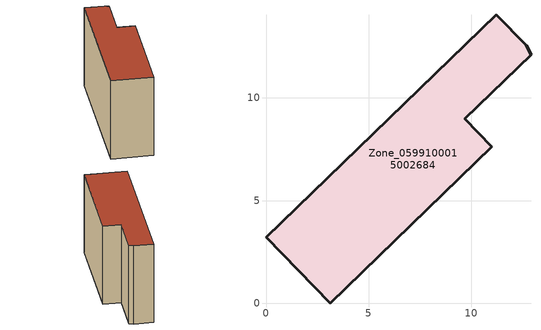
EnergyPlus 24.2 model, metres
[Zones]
Zone_0599100015002684
 floor ground (C_G): 12.66,12.55 12.9,12.11 9.66,8.99 10.99,7.62 3.12,0 0,3.22 11.21,14.06 z0.7
 wall outside (C_F): 12.66,12.55 11.21,14.06 0,3.22 3.12,0 10.99,7.62 9.66,8.99 12.9,12.11 12.66,12.55 z0.7:9.85
 roof outside (C_R): 12.9,12.11 12.66,12.55 11.21,14.06 0,3.22 3.12,0 10.99,7.62 9.66,8.99 z9.85
[BUILDING]
Pand.0599100015002684: North Axis=0; Terrain=City; Loads Convergence Tolerance Value=0.04; Temperature Convergence Tolerance Value=0.4; Solar Distribution=FullExterior; Maximum Number of Warmup Days=25; Minimum Number of Warmup Days=1
[Site:Location]
Rotterdam.The.Hague.AP_ZH_NLD Design_Conditions: Latitude=51.96; Longitude=4.45; Time Zone=1; Elevation=-4.5
[SITE:GROUNDTEMPERATURE:BUILDINGSURFACE]
18, 18, 18, 18, 18, 18, 18, 18, 18, 18, 18, 18
[MATERIAL] Thermal Absorptance=0.9; Solar Absorptance=0.7; Visible Absorptance=0.7
Name | Roughness | Thickness | Conductivity | Density | Specific Heat
G.TI.1975-1991 | MediumSmooth | 0.15 | 0.288461 | 540 | 1210
F.TI.1975-1991 | Rough | 0.3 | 0.230769 | 1920 | 840
R.TI.1975-1991 | MediumRough | 0.2 | 0.153846 | 1500 | 1000
[CONSTRUCTION]
C_G: G.TI.1975-1991
C_F: F.TI.1975-1991
C_R: R.TI.1975-1991
[ZONE]
Zone_0599100015002684: Type=1; Multiplier=1; Ceiling Height=Autocalculate; Volume=Autocalculate; Floor Area=autocalculate; Part of Total Floor Area=Yes
[ZONEINFILTRATION:DESIGNFLOWRATE]
Infil_Zone_0599100015002684: Zone or ZoneList or Space or SpaceList=Zone_0599100015002684; Schedule=AlwaysOn; Design Flow Rate Calculation Method=Flow/Area; Flow Rate per Floor Area=0.003; Constant Term Coefficient=1; Temperature Term Coefficient=0; Velocity Term Coefficient=0; Velocity Squared Term Coefficient=0
[HVACTEMPLATE:ZONE:IDEALLOADSAIRSYSTEM]
Zone_0599100015002684: Maximum Heating Supply Air Temperature=50; Minimum Cooling Supply Air Temperature=13; Maximum Heating Supply Air Humidity Ratio=0.0156; Minimum Cooling Supply Air Humidity Ratio=0.0077; Heating Limit=NoLimit; Cooling Limit=NoLimit; Dehumidification Control Type=ConstantSensibleHeatRatio; Cooling Sensible Heat Ratio=0.7; Dehumidification Setpoint=60; Humidification Control Type=None; Humidification Setpoint=30; Outdoor Air Method=None; Outdoor Air Flow Rate per Person=0.00944; Outdoor Air Flow Rate per Zone Floor Area=0; Outdoor Air Flow Rate per Zone=0; Demand Controlled Ventilation Type=None; Outdoor Air Economizer Type=NoEconomizer; Heat Recovery Type=None; Sensible Heat Recovery Effectiveness=0.7; Latent Heat Recovery Effectiveness=0.65
[ZONECONTROL:THERMOSTAT]
ThermostatControl_Zone_0599100015002684: Zone or ZoneList=Zone_0599100015002684; Control Type Schedule=DualSetpointControlType; Control 1=Thermostat_Zone_0599100015002684; Temperature Difference Between Cutout And Setpoint=0
[THERMOSTATSETPOINT:DUALSETPOINT]
Thermostat_Zone_0599100015002684: Heating Setpoint Temperature Schedule=HeatingSetpoint_Zone_0599100015002684; Cooling Setpoint Temperature Schedule=CoolingSetpoint_Zone_0599100015002684
[SCHEDULE:COMPACT]
HeatingSetpoint_Zone_0599100015002684: Through: 12/31, For: AllDays, Until: 24:00, 21
CoolingSetpoint_Zone_0599100015002684: Through: 12/31, For: AllDays, Until: 24:00, 24
DualSetpointControlType: Through: 12/31, For: AllDays, Until: 24:00, 4
AlwaysOn: Through: 12/31, For: AllDays, Until: 24:00, 1
